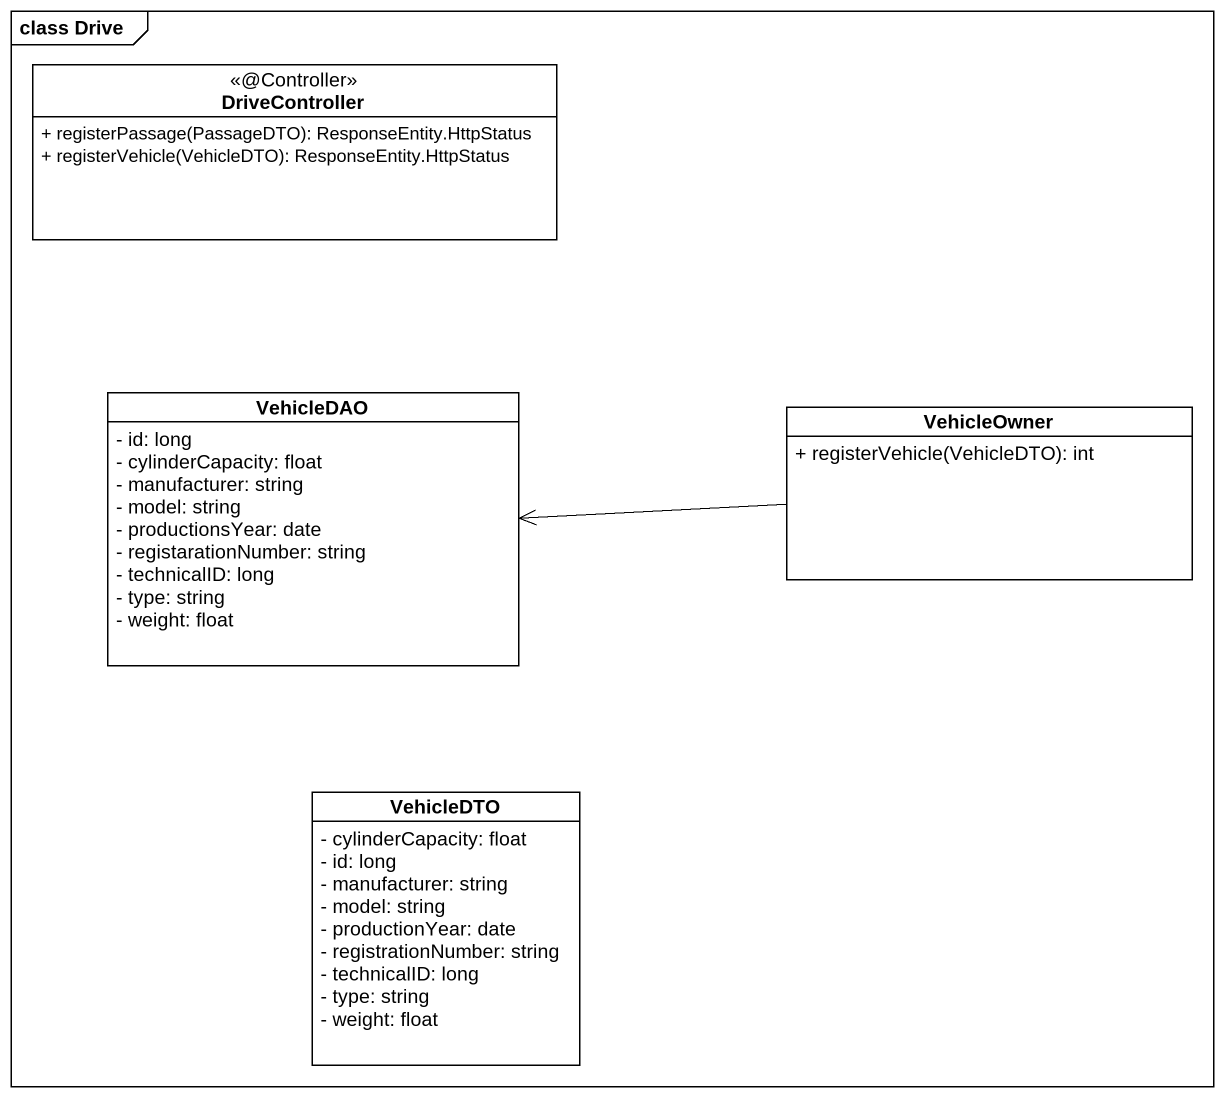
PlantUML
@startuml
mainframe class Drive
hide circle
hide empty members
skinparam classAttributeIconSize 0
class DriveController <<@Controller>> {
  + registerPassage(PassageDTO): ResponseEntity.HttpStatus
  + registerVehicle(VehicleDTO): ResponseEntity.HttpStatus
}
class VehicleDAO {
  - id: long
  - cylinderCapacity: float
  - manufacturer: string
  - model: string
  - productionsYear: date
  - registarationNumber: string
  - technicalID: long
  - type: string
  - weight: float
}
class VehicleOwner {
  + registerVehicle(VehicleDTO): int
}
class VehicleDTO {
  - cylinderCapacity: float
  - id: long
  - manufacturer: string
  - model: string
  - productionYear: date
  - registrationNumber: string
  - technicalID: long
  - type: string
  - weight: float
}
VehicleOwner -left-> VehicleDAO
@enduml
